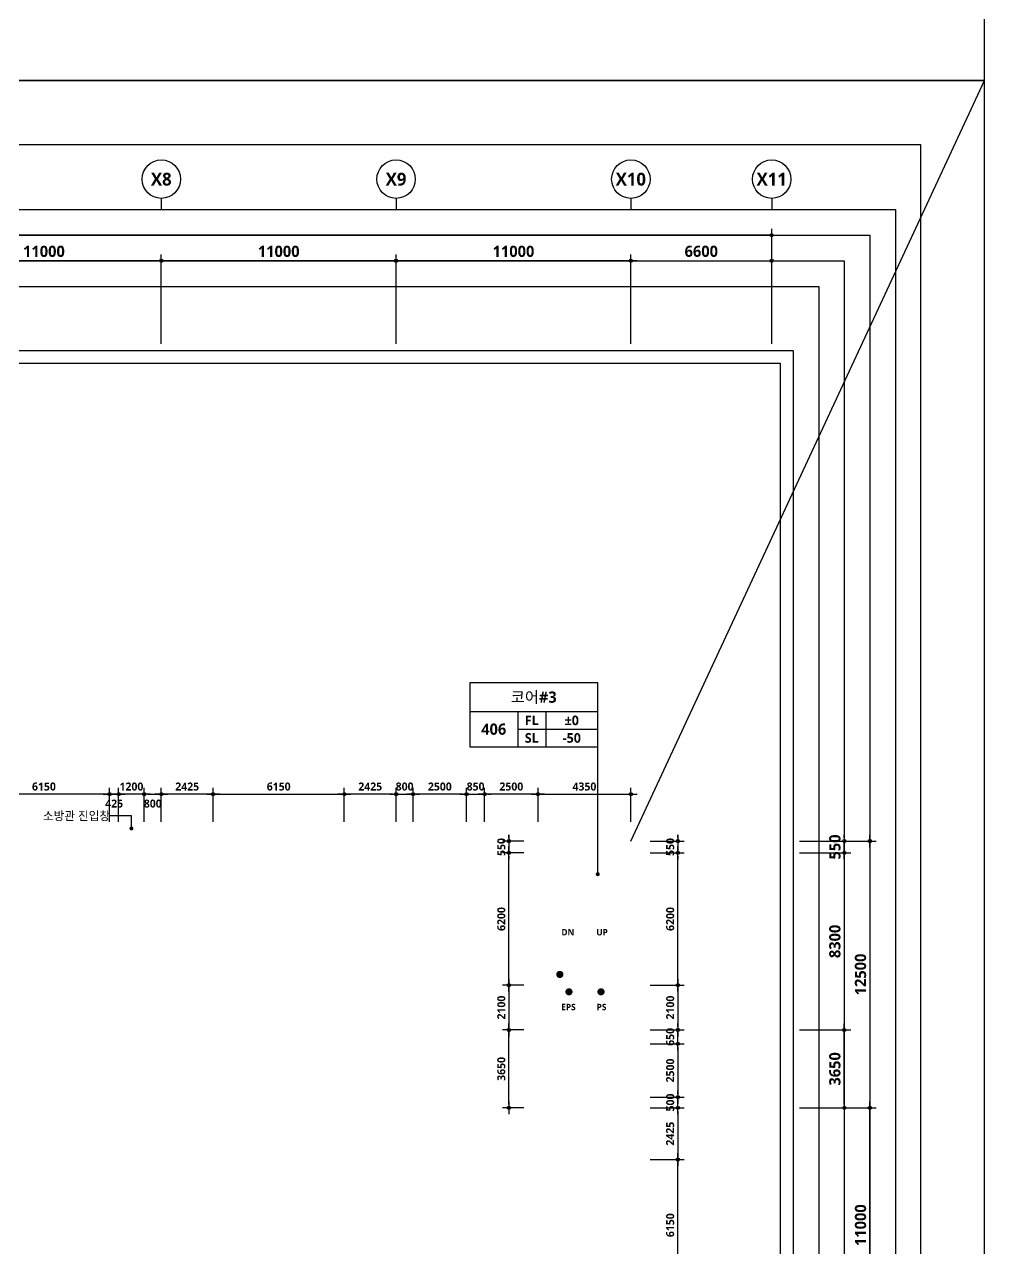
# Model space of a CAD drawing. Header units: millimetres. Extents: x -63924 to 190228206, y 0 to 456875599.
# Drawn here: x 133219 to 178200, y 701257 to 758624 of the extents above; entities that cross this region are included whole.
import ezdxf
from ezdxf.enums import TextEntityAlignment as Align

# ---------------------------------------------------------------- set-up
doc = ezdxf.new("R2010")
doc.units = ezdxf.units.MM
doc.header["$LTSCALE"] = 150
doc.header["$MEASUREMENT"] = 0
doc.header["$PDSIZE"] = -10
doc.layers.get('0').update_dxf_attribs({"linetype": 'CONTINUOUS'})
doc.layers.get('Defpoints').update_dxf_attribs({"color": 153, "linetype": 'CONTINUOUS'})
for name, color, linetype in [('A-ANNO-DIM', 4, 'CONTINUOUS'), ('A-ANNO-GRA1', 7, 'CONTINUOUS'), ('A-ANNO-LEAD', 4, 'CONTINUOUS'), ('A-ANNO-TEXT1', 7, 'CONTINUOUS'), ('A-ANNO-TEXT2', 3, 'CONTINUOUS'), ('A-FLOR-MARK-ARCH', 1, 'CONTINUOUS'), ('A-ST-AXIS-BUB', 7, 'CONTINUOUS'), ('A-ST-AXIS-DIM', 7, 'CONTINUOUS')]:
    doc.layers.add(name, color=color, linetype=linetype)
for name, color, linetype, plot in [('Defpoint', 161, 'CONTINUOUS', False), ('G(그리드1)', 185, 'CONTINUOUS', False), ('G(그리드2)', 235, 'CONTINUOUS', False)]:
    doc.layers.add(name, color=color, linetype=linetype, plot=plot)
doc.styles.add('2020음성 1차', font='')
doc.styles.add('SH_나눔', font='')
doc.styles.add('SH_대대리576', font='')
doc.styles.add('SH_진천_나눔', font='')
doc.styles.get('2020음성 1차').set_extended_font_data('NanumGothic', bold=True)
doc.styles.get('SH_나눔').set_extended_font_data('NanumGothic', bold=True)
doc.styles.get('SH_대대리576').set_extended_font_data('NanumGothic', bold=True)
doc.styles.get('SH_진천_나눔').set_extended_font_data('NanumGothic', bold=True)
doc.dimstyles.new('SHP 300', dxfattribs={"dimscale": 150, "dimtxt": 3.5, "dimasz": 1, "dimexe": 2, "dimexo": 2, "dimgap": 1, "dimtad": 1, "dimdec": 0, "dimzin": 0, "dimdsep": 46, "dimtxsty": 'SH_대대리576', "dimblk": 'DIMDOT', "dimcen": 0.09, "dimclrt": 3, "dimadec": 0, "dimazin": 1, "dimtfac": 1, "dimtdec": 0, "dimtix": 1, "dimtmove": 2, "dimatfit": 0, "dimldrblk": 'DIMDOT', "dimfxl": 1, "dimtolj": 1, "dimtzin": 0, "dimarcsym": 0})
doc.dimstyles.new('SHP300내부', dxfattribs={"dimscale": 150, "dimtxt": 2.5, "dimasz": 1, "dimexe": 2, "dimexo": 2, "dimgap": 1, "dimtad": 1, "dimdec": 0, "dimzin": 0, "dimdsep": 46, "dimtxsty": 'SH_대대리576', "dimblk": 'DIMDOT', "dimcen": 0.09, "dimclrd": 256, "dimclre": 256, "dimclrt": 3, "dimadec": 0, "dimazin": 1, "dimtfac": 1, "dimtdec": 0, "dimtix": 1, "dimtmove": 2, "dimatfit": 0, "dimldrblk": 'DIMDOT', "dimfxl": 1, "dimtolj": 1, "dimtzin": 0, "dimlwd": -1, "dimlwe": -1, "dimarcsym": 0})

# ---------------------------------------------------------------- blocks, each defined once
blk = doc.blocks.new('A-ST-AXIS-BUB-1')
at = {"layer": 'A-ST-AXIS-BUB'}
blk.add_line((0, 350), (0, 0), dxfattribs=at)
blk.add_circle((0, 950), 600, dxfattribs=at)
blk = doc.blocks.new('DIMDOT')
at = {"color": 0}
blk.add_line((-2, 0), (2, 0), dxfattribs=at)
for radius in [0.5, 0.25]:
    blk.add_circle((0, 0), radius, dxfattribs=at)
blk = doc.blocks.new('*D127')
at = {"layer": 'A-ST-AXIS-DIM', "color": 0, "lineweight": -2, "transparency": 16777216}
for p, q in [((128630, 743650), (128630, 747850)), ((139480, 747550), (128780, 747550)), ((139630, 743650), (139630, 747850))]:
    blk.add_line(p, q, dxfattribs=at)
at = {"layer": 'Defpoints', "color": 0, "transparency": 16777216}
for p in [(128630, 747550), (128630, 743350), (139630, 743350)]:
    blk.add_point(p, dxfattribs=at)
at = {"layer": 'A-ST-AXIS-DIM', "color": 0, "linetype": 'ByBlock', "lineweight": -2, "transparency": 16777216, "xscale": 150, "yscale": 150, "zscale": 150, "rotation": 180}
blk.add_blockref('DIMDOT', (128630, 747550), dxfattribs=at)
at = {"layer": 'A-ST-AXIS-DIM', "color": 0, "linetype": 'ByBlock', "lineweight": -2, "transparency": 16777216, "xscale": 150, "yscale": 150, "zscale": 150}
blk.add_blockref('DIMDOT', (139630, 747550), dxfattribs=at)
at = {"layer": 'A-ST-AXIS-DIM', "color": 3, "transparency": 16777216, "insert": (134130, 747988), "char_height": 525, "attachment_point": 5, "style": 'SH_대대리576'}
blk.add_mtext('\\A1;11000', dxfattribs=at)
blk = doc.blocks.new('*D128')
at = {"layer": 'A-ST-AXIS-DIM', "color": 0, "lineweight": -2, "transparency": 16777216}
for p, q in [((139630, 743650), (139630, 747850)), ((150480, 747550), (139780, 747550)), ((150630, 743650), (150630, 747850))]:
    blk.add_line(p, q, dxfattribs=at)
at = {"layer": 'Defpoints', "color": 0, "transparency": 16777216}
for p in [(139630, 747550), (139630, 743350), (150630, 743350)]:
    blk.add_point(p, dxfattribs=at)
at = {"layer": 'A-ST-AXIS-DIM', "color": 0, "linetype": 'ByBlock', "lineweight": -2, "transparency": 16777216, "xscale": 150, "yscale": 150, "zscale": 150, "rotation": 180}
blk.add_blockref('DIMDOT', (139630, 747550), dxfattribs=at)
at = {"layer": 'A-ST-AXIS-DIM', "color": 0, "linetype": 'ByBlock', "lineweight": -2, "transparency": 16777216, "xscale": 150, "yscale": 150, "zscale": 150}
blk.add_blockref('DIMDOT', (150630, 747550), dxfattribs=at)
at = {"layer": 'A-ST-AXIS-DIM', "color": 3, "transparency": 16777216, "insert": (145130, 747988), "char_height": 525, "attachment_point": 5, "style": 'SH_대대리576'}
blk.add_mtext('\\A1;11000', dxfattribs=at)
blk = doc.blocks.new('*D129')
at = {"layer": 'A-ST-AXIS-DIM', "color": 0, "lineweight": -2, "transparency": 16777216}
for p, q in [((150630, 743650), (150630, 747850)), ((161480, 747550), (150780, 747550)), ((161630, 743650), (161630, 747850))]:
    blk.add_line(p, q, dxfattribs=at)
at = {"layer": 'Defpoints', "color": 0, "transparency": 16777216}
for p in [(150630, 747550), (150630, 743350), (161630, 743350)]:
    blk.add_point(p, dxfattribs=at)
at = {"layer": 'A-ST-AXIS-DIM', "color": 0, "linetype": 'ByBlock', "lineweight": -2, "transparency": 16777216, "xscale": 150, "yscale": 150, "zscale": 150, "rotation": 180}
blk.add_blockref('DIMDOT', (150630, 747550), dxfattribs=at)
at = {"layer": 'A-ST-AXIS-DIM', "color": 0, "linetype": 'ByBlock', "lineweight": -2, "transparency": 16777216, "xscale": 150, "yscale": 150, "zscale": 150}
blk.add_blockref('DIMDOT', (161630, 747550), dxfattribs=at)
at = {"layer": 'A-ST-AXIS-DIM', "color": 3, "transparency": 16777216, "insert": (156130, 747988), "char_height": 525, "attachment_point": 5, "style": 'SH_대대리576'}
blk.add_mtext('\\A1;11000', dxfattribs=at)
blk = doc.blocks.new('*D140')
at = {"layer": 'A-ST-AXIS-DIM', "color": 0, "lineweight": -2, "transparency": 16777216}
for p, q in [((161630, 743650), (161630, 747850)), ((161780, 747550), (168080, 747550)), ((168230, 743650), (168230, 747850))]:
    blk.add_line(p, q, dxfattribs=at)
at = {"layer": 'Defpoints', "color": 0, "transparency": 16777216}
for p in [(168230, 747550), (161630, 743350), (168230, 743350)]:
    blk.add_point(p, dxfattribs=at)
at = {"layer": 'A-ST-AXIS-DIM', "color": 0, "linetype": 'ByBlock', "lineweight": -2, "transparency": 16777216, "xscale": 150, "yscale": 150, "zscale": 150, "rotation": 180}
blk.add_blockref('DIMDOT', (161630, 747550), dxfattribs=at)
at = {"layer": 'A-ST-AXIS-DIM', "color": 0, "linetype": 'ByBlock', "lineweight": -2, "transparency": 16777216, "xscale": 150, "yscale": 150, "zscale": 150}
blk.add_blockref('DIMDOT', (168230, 747550), dxfattribs=at)
at = {"layer": 'A-ST-AXIS-DIM', "color": 3, "transparency": 16777216, "insert": (164930, 747990), "char_height": 525, "attachment_point": 5, "style": 'SH_대대리576'}
blk.add_mtext('\\A1;6600', dxfattribs=at)
blk = doc.blocks.new('*D1461')
at = {"layer": 'A-ST-AXIS-DIM', "color": 0, "lineweight": -2, "transparency": 16777216}
for p, q in [((169530, 707850), (173130, 707850)), ((172830, 697000), (172830, 707700)), ((169530, 696850), (173130, 696850))]:
    blk.add_line(p, q, dxfattribs=at)
at = {"layer": 'Defpoints', "color": 0, "transparency": 16777216}
for p in [(169230, 707850), (172830, 707850), (169230, 696850)]:
    blk.add_point(p, dxfattribs=at)
at = {"layer": 'A-ST-AXIS-DIM', "color": 0, "linetype": 'ByBlock', "lineweight": -2, "transparency": 16777216, "xscale": 150, "yscale": 150, "zscale": 150}
for p, rotation in [((172830, 707850), 90), ((172830, 696850), 270)]:
    blk.add_blockref('DIMDOT', p, dxfattribs=dict(at, rotation=rotation))
at = {"layer": 'A-ST-AXIS-DIM', "color": 3, "transparency": 16777216, "insert": (172392, 702350), "char_height": 525, "attachment_point": 5, "rotation": 90, "style": 'SH_대대리576'}
blk.add_mtext('\\A1;11000', dxfattribs=at)
blk = doc.blocks.new('*D1462')
at = {"layer": 'A-ST-AXIS-DIM', "color": 0, "lineweight": -2, "transparency": 16777216}
for p, q in [((169530, 720350), (173130, 720350)), ((172830, 720200), (172830, 708000)), ((169530, 707850), (173130, 707850))]:
    blk.add_line(p, q, dxfattribs=at)
at = {"layer": 'Defpoints', "color": 0, "transparency": 16777216}
for p in [(169230, 720350), (169230, 707850), (172830, 707850)]:
    blk.add_point(p, dxfattribs=at)
at = {"layer": 'A-ST-AXIS-DIM', "color": 0, "linetype": 'ByBlock', "lineweight": -2, "transparency": 16777216, "xscale": 150, "yscale": 150, "zscale": 150}
for p, rotation in [((172830, 720350), 90), ((172830, 707850), 270)]:
    blk.add_blockref('DIMDOT', p, dxfattribs=dict(at, rotation=rotation))
at = {"layer": 'A-ST-AXIS-DIM', "color": 3, "transparency": 16777216, "insert": (172391, 714100), "char_height": 525, "attachment_point": 5, "rotation": 90, "style": 'SH_대대리576'}
blk.add_mtext('\\A1;12500', dxfattribs=at)
blk = doc.blocks.new('*D1463')
at = {"layer": 'A-ST-AXIS-DIM', "color": 0, "lineweight": -2, "transparency": 16777216}
for p, q in [((169530, 719800), (171930, 719800)), ((171630, 719650), (171630, 711650)), ((169530, 711500), (171930, 711500))]:
    blk.add_line(p, q, dxfattribs=at)
at = {"layer": 'Defpoints', "color": 0, "transparency": 16777216}
for p in [(169230, 719800), (169230, 711500), (171630, 711500)]:
    blk.add_point(p, dxfattribs=at)
at = {"layer": 'A-ST-AXIS-DIM', "color": 0, "linetype": 'ByBlock', "lineweight": -2, "transparency": 16777216, "xscale": 150, "yscale": 150, "zscale": 150}
for p, rotation in [((171630, 719800), 90), ((171630, 711500), 270)]:
    blk.add_blockref('DIMDOT', p, dxfattribs=dict(at, rotation=rotation))
at = {"layer": 'A-ST-AXIS-DIM', "color": 3, "transparency": 16777216, "insert": (171190, 715650), "char_height": 525, "attachment_point": 5, "rotation": 90, "style": 'SH_대대리576'}
blk.add_mtext('\\A1;8300', dxfattribs=at)
blk = doc.blocks.new('*D1464')
at = {"layer": 'A-ST-AXIS-DIM', "color": 0, "lineweight": -2, "transparency": 16777216}
for p, q in [((169530, 711500), (171930, 711500)), ((171630, 708000), (171630, 711350)), ((169530, 707850), (171930, 707850))]:
    blk.add_line(p, q, dxfattribs=at)
at = {"layer": 'Defpoints', "color": 0, "transparency": 16777216}
for p in [(169230, 711500), (171630, 711500), (169230, 707850)]:
    blk.add_point(p, dxfattribs=at)
at = {"layer": 'A-ST-AXIS-DIM', "color": 0, "linetype": 'ByBlock', "lineweight": -2, "transparency": 16777216, "xscale": 150, "yscale": 150, "zscale": 150}
for p, rotation in [((171630, 711500), 90), ((171630, 707850), 270)]:
    blk.add_blockref('DIMDOT', p, dxfattribs=dict(at, rotation=rotation))
at = {"layer": 'A-ST-AXIS-DIM', "color": 3, "transparency": 16777216, "insert": (171190, 709675), "char_height": 525, "attachment_point": 5, "rotation": 90, "style": 'SH_대대리576'}
blk.add_mtext('\\A1;3650', dxfattribs=at)
blk = doc.blocks.new('*D1465')
at = {"layer": 'A-ST-AXIS-DIM', "color": 0, "lineweight": -2, "transparency": 16777216}
for p, q in [((171630, 720500), (171630, 720650)), ((169530, 720350), (171930, 720350)), ((171630, 719800), (171630, 720350)), ((169530, 719800), (171930, 719800)), ((171630, 719650), (171630, 719500))]:
    blk.add_line(p, q, dxfattribs=at)
at = {"layer": 'Defpoints', "color": 0, "transparency": 16777216}
for p in [(169230, 720350), (171630, 720350), (169230, 719800)]:
    blk.add_point(p, dxfattribs=at)
at = {"layer": 'A-ST-AXIS-DIM', "color": 0, "linetype": 'ByBlock', "lineweight": -2, "transparency": 16777216, "xscale": 150, "yscale": 150, "zscale": 150}
for p, rotation in [((171630, 720350), 270), ((171630, 719800), 90)]:
    blk.add_blockref('DIMDOT', p, dxfattribs=dict(at, rotation=rotation))
at = {"layer": 'A-ST-AXIS-DIM', "color": 3, "transparency": 16777216, "insert": (171191, 720075), "char_height": 525, "attachment_point": 5, "rotation": 90, "style": 'SH_대대리576'}
blk.add_mtext('\\A1;550', dxfattribs=at)
blk = doc.blocks.new('*D1490')
at = {"layer": 'A-ANNO-DIM', "transparency": 16777216}
for p, q in [((156617, 713600), (155617, 713600)), ((155917, 713450), (155917, 711650)), ((156617, 711500), (155617, 711500))]:
    blk.add_line(p, q, dxfattribs=at)
at = {"layer": 'Defpoints', "color": 0, "transparency": 16777216}
for p in [(156917, 713600), (155917, 711500), (156917, 711500)]:
    blk.add_point(p, dxfattribs=at)
at = {"layer": 'A-ANNO-DIM', "linetype": 'ByBlock', "transparency": 16777216, "xscale": 150, "yscale": 150, "zscale": 150}
for p, rotation in [((155917, 713600), 90), ((155917, 711500), 270)]:
    blk.add_blockref('DIMDOT', p, dxfattribs=dict(at, rotation=rotation))
at = {"layer": 'A-ANNO-DIM', "color": 3, "transparency": 16777216, "insert": (155561, 712550), "char_height": 375, "attachment_point": 5, "rotation": 90, "style": 'SH_대대리576'}
blk.add_mtext('\\A1;2100', dxfattribs=at)
blk = doc.blocks.new('*D1491')
at = {"layer": 'A-ANNO-DIM', "transparency": 16777216}
for p, q in [((156617, 719800), (155617, 719800)), ((155917, 713750), (155917, 719650)), ((156617, 713600), (155617, 713600))]:
    blk.add_line(p, q, dxfattribs=at)
at = {"layer": 'Defpoints', "color": 0, "transparency": 16777216}
for p in [(155917, 719800), (156917, 719800), (156917, 713600)]:
    blk.add_point(p, dxfattribs=at)
at = {"layer": 'A-ANNO-DIM', "linetype": 'ByBlock', "transparency": 16777216, "xscale": 150, "yscale": 150, "zscale": 150}
for p, rotation in [((155917, 719800), 90), ((155917, 713600), 270)]:
    blk.add_blockref('DIMDOT', p, dxfattribs=dict(at, rotation=rotation))
at = {"layer": 'A-ANNO-DIM', "color": 3, "transparency": 16777216, "insert": (155560, 716700), "char_height": 375, "attachment_point": 5, "rotation": 90, "style": 'SH_대대리576'}
blk.add_mtext('\\A1;6200', dxfattribs=at)
blk = doc.blocks.new('*D1492')
at = {"layer": 'A-ANNO-DIM', "transparency": 16777216}
for p, q in [((155917, 720500), (155917, 720650)), ((156617, 720350), (155617, 720350)), ((155917, 720350), (155917, 719800)), ((156617, 719800), (155617, 719800)), ((155917, 719650), (155917, 719500))]:
    blk.add_line(p, q, dxfattribs=at)
at = {"layer": 'Defpoints', "color": 0, "transparency": 16777216}
for p in [(156917, 720350), (155917, 719800), (156917, 719800)]:
    blk.add_point(p, dxfattribs=at)
at = {"layer": 'A-ANNO-DIM', "linetype": 'ByBlock', "transparency": 16777216, "xscale": 150, "yscale": 150, "zscale": 150}
for p, rotation in [((155917, 720350), 270), ((155917, 719800), 90)]:
    blk.add_blockref('DIMDOT', p, dxfattribs=dict(at, rotation=rotation))
at = {"layer": 'A-ANNO-DIM', "color": 3, "transparency": 16777216, "insert": (155561, 720075), "char_height": 375, "attachment_point": 5, "rotation": 90, "style": 'SH_대대리576'}
blk.add_mtext('\\A1;550', dxfattribs=at)
blk = doc.blocks.new('*D1493')
at = {"layer": 'A-ANNO-DIM', "transparency": 16777216}
for p, q in [((156617, 711500), (155617, 711500)), ((155917, 708000), (155917, 711350)), ((156617, 707850), (155617, 707850))]:
    blk.add_line(p, q, dxfattribs=at)
at = {"layer": 'Defpoints', "color": 0, "transparency": 16777216}
for p in [(155917, 711500), (156917, 711500), (156917, 707850)]:
    blk.add_point(p, dxfattribs=at)
at = {"layer": 'A-ANNO-DIM', "linetype": 'ByBlock', "transparency": 16777216, "xscale": 150, "yscale": 150, "zscale": 150}
for p, rotation in [((155917, 711500), 90), ((155917, 707850), 270)]:
    blk.add_blockref('DIMDOT', p, dxfattribs=dict(at, rotation=rotation))
at = {"layer": 'A-ANNO-DIM', "color": 3, "transparency": 16777216, "insert": (155560, 709675), "char_height": 375, "attachment_point": 5, "rotation": 90, "style": 'SH_대대리576'}
blk.add_mtext('\\A1;3650', dxfattribs=at)
blk = doc.blocks.new('G$C9D92D8A7')
at = {"layer": 'A-ANNO-GRA1'}
for p, q in [((0, 11), (40, 11)), ((15, 11), (15, 0)), ((23.75, 11), (23.75, 0)), ((15, 5.5), (40, 5.5))]:
    blk.add_line(p, q, dxfattribs=at)
blk.add_lwpolyline([(0, 20), (0, 0), (40, 0), (40, 20)], close=True, dxfattribs=at)
at = {"style": '2020음성 1차'}
for tag, height, p in [('실명', 3.5, (20, 15.5)), ('실번호', 3.5, (7.5, 5.5)), ('마감레벨', 3, (31.875, 8.25)), ('구조레벨', 3, (31.875, 2.75))]:
    blk.add_attdef(tag, text='', height=height, dxfattribs=at).set_placement(p, align=Align.MIDDLE_CENTER)
at = {"layer": 'A-ANNO-TEXT1', "style": 'SH_나눔'}
for s, p in [('FL', (19.375, 8.25)), ('SL', (19.375, 2.75))]:
    blk.add_text(s, height=3, dxfattribs=at).set_placement(p, align=Align.MIDDLE)
blk = doc.blocks.new('*D2191')
at = {"layer": 'A-ANNO-DIM', "transparency": 16777216}
for p, q in [((131055, 721250), (131055, 722850)), ((137205, 721250), (137205, 722850)), ((137055, 722550), (131205, 722550))]:
    blk.add_line(p, q, dxfattribs=at)
at = {"layer": 'Defpoints', "color": 0, "transparency": 16777216}
for p in [(131055, 722550), (131055, 720950), (137205, 720950)]:
    blk.add_point(p, dxfattribs=at)
at = {"layer": 'A-ANNO-DIM', "linetype": 'ByBlock', "transparency": 16777216, "xscale": 150, "yscale": 150, "zscale": 150, "rotation": 180}
blk.add_blockref('DIMDOT', (131055, 722550), dxfattribs=at)
at = {"layer": 'A-ANNO-DIM', "linetype": 'ByBlock', "transparency": 16777216, "xscale": 150, "yscale": 150, "zscale": 150}
blk.add_blockref('DIMDOT', (137205, 722550), dxfattribs=at)
at = {"layer": 'A-ANNO-DIM', "color": 3, "transparency": 16777216, "insert": (134130, 722907), "char_height": 375, "attachment_point": 5, "style": 'SH_대대리576'}
blk.add_mtext('\\A1;6150', dxfattribs=at)
blk = doc.blocks.new('*D2192')
at = {"layer": 'A-ANNO-DIM', "transparency": 16777216}
for p, q in [((137205, 721250), (137205, 722850)), ((137630, 721250), (137630, 722850)), ((137055, 722550), (136905, 722550)), ((137205, 722550), (137630, 722550)), ((137780, 722550), (137930, 722550))]:
    blk.add_line(p, q, dxfattribs=at)
at = {"layer": 'Defpoints', "color": 0, "transparency": 16777216}
for p in [(137630, 722550), (137205, 720950), (137630, 720950)]:
    blk.add_point(p, dxfattribs=at)
at = {"layer": 'A-ANNO-DIM', "linetype": 'ByBlock', "transparency": 16777216, "xscale": 150, "yscale": 150, "zscale": 150}
blk.add_blockref('DIMDOT', (137205, 722550), dxfattribs=at)
at = {"layer": 'A-ANNO-DIM', "linetype": 'ByBlock', "transparency": 16777216, "xscale": 150, "yscale": 150, "zscale": 150, "rotation": 180}
blk.add_blockref('DIMDOT', (137630, 722550), dxfattribs=at)
at = {"layer": 'A-ANNO-DIM', "color": 3, "transparency": 16777216, "insert": (137418, 722107), "char_height": 375, "attachment_point": 5, "style": 'SH_대대리576'}
blk.add_mtext('\\A1;425', dxfattribs=at)
blk = doc.blocks.new('*D2193')
at = {"layer": 'A-ANNO-DIM', "transparency": 16777216}
for p, q in [((137630, 721250), (137630, 722850)), ((138830, 721250), (138830, 722850)), ((137480, 722550), (137330, 722550)), ((138830, 722550), (137630, 722550)), ((138980, 722550), (139130, 722550))]:
    blk.add_line(p, q, dxfattribs=at)
at = {"layer": 'Defpoints', "color": 0, "transparency": 16777216}
for p in [(137630, 722550), (137630, 720950), (138830, 720950)]:
    blk.add_point(p, dxfattribs=at)
at = {"layer": 'A-ANNO-DIM', "linetype": 'ByBlock', "transparency": 16777216, "xscale": 150, "yscale": 150, "zscale": 150}
blk.add_blockref('DIMDOT', (137630, 722550), dxfattribs=at)
at = {"layer": 'A-ANNO-DIM', "linetype": 'ByBlock', "transparency": 16777216, "xscale": 150, "yscale": 150, "zscale": 150, "rotation": 180}
blk.add_blockref('DIMDOT', (138830, 722550), dxfattribs=at)
at = {"layer": 'A-ANNO-DIM', "color": 3, "transparency": 16777216, "insert": (138230, 722906), "char_height": 375, "attachment_point": 5, "style": 'SH_대대리576'}
blk.add_mtext('\\A1;1200', dxfattribs=at)
blk = doc.blocks.new('*D2194')
at = {"layer": 'A-ANNO-DIM', "transparency": 16777216}
for p, q in [((138830, 721250), (138830, 722850)), ((139630, 721250), (139630, 722850)), ((138980, 722550), (139480, 722550))]:
    blk.add_line(p, q, dxfattribs=at)
at = {"layer": 'Defpoints', "color": 0, "transparency": 16777216}
for p in [(139630, 722550), (138830, 720950), (139630, 720950)]:
    blk.add_point(p, dxfattribs=at)
at = {"layer": 'A-ANNO-DIM', "linetype": 'ByBlock', "transparency": 16777216, "xscale": 150, "yscale": 150, "zscale": 150, "rotation": 180}
blk.add_blockref('DIMDOT', (138830, 722550), dxfattribs=at)
at = {"layer": 'A-ANNO-DIM', "linetype": 'ByBlock', "transparency": 16777216, "xscale": 150, "yscale": 150, "zscale": 150}
blk.add_blockref('DIMDOT', (139630, 722550), dxfattribs=at)
at = {"layer": 'A-ANNO-DIM', "color": 3, "transparency": 16777216, "insert": (139230, 722107), "char_height": 375, "attachment_point": 5, "style": 'SH_대대리576'}
blk.add_mtext('\\A1;800', dxfattribs=at)
blk = doc.blocks.new('*D2195')
at = {"layer": 'A-ANNO-DIM', "transparency": 16777216}
for p, q in [((139630, 721250), (139630, 722850)), ((142055, 721250), (142055, 722850)), ((141905, 722550), (139780, 722550))]:
    blk.add_line(p, q, dxfattribs=at)
at = {"layer": 'Defpoints', "color": 0, "transparency": 16777216}
for p in [(139630, 722550), (139630, 720950), (142055, 720950)]:
    blk.add_point(p, dxfattribs=at)
at = {"layer": 'A-ANNO-DIM', "linetype": 'ByBlock', "transparency": 16777216, "xscale": 150, "yscale": 150, "zscale": 150, "rotation": 180}
blk.add_blockref('DIMDOT', (139630, 722550), dxfattribs=at)
at = {"layer": 'A-ANNO-DIM', "linetype": 'ByBlock', "transparency": 16777216, "xscale": 150, "yscale": 150, "zscale": 150}
blk.add_blockref('DIMDOT', (142055, 722550), dxfattribs=at)
at = {"layer": 'A-ANNO-DIM', "color": 3, "transparency": 16777216, "insert": (140842, 722907), "char_height": 375, "attachment_point": 5, "style": 'SH_대대리576'}
blk.add_mtext('\\A1;2425', dxfattribs=at)
blk = doc.blocks.new('*D2197')
at = {"layer": 'A-ANNO-DIM', "transparency": 16777216}
for p, q in [((142055, 721250), (142055, 722850)), ((148205, 721250), (148205, 722850)), ((142205, 722550), (148055, 722550))]:
    blk.add_line(p, q, dxfattribs=at)
at = {"layer": 'Defpoints', "color": 0, "transparency": 16777216}
for p in [(148205, 722550), (142055, 720950), (148205, 720950)]:
    blk.add_point(p, dxfattribs=at)
at = {"layer": 'A-ANNO-DIM', "linetype": 'ByBlock', "transparency": 16777216, "xscale": 150, "yscale": 150, "zscale": 150, "rotation": 180}
blk.add_blockref('DIMDOT', (142055, 722550), dxfattribs=at)
at = {"layer": 'A-ANNO-DIM', "linetype": 'ByBlock', "transparency": 16777216, "xscale": 150, "yscale": 150, "zscale": 150}
blk.add_blockref('DIMDOT', (148205, 722550), dxfattribs=at)
at = {"layer": 'A-ANNO-DIM', "color": 3, "transparency": 16777216, "insert": (145130, 722907), "char_height": 375, "attachment_point": 5, "style": 'SH_대대리576'}
blk.add_mtext('\\A1;6150', dxfattribs=at)
blk = doc.blocks.new('*D2198')
at = {"layer": 'A-ANNO-DIM', "transparency": 16777216}
for p, q in [((148205, 721250), (148205, 722850)), ((150630, 721250), (150630, 722850)), ((150480, 722550), (148355, 722550))]:
    blk.add_line(p, q, dxfattribs=at)
at = {"layer": 'Defpoints', "color": 0, "transparency": 16777216}
for p in [(148205, 722550), (148205, 720950), (150630, 720950)]:
    blk.add_point(p, dxfattribs=at)
at = {"layer": 'A-ANNO-DIM', "linetype": 'ByBlock', "transparency": 16777216, "xscale": 150, "yscale": 150, "zscale": 150, "rotation": 180}
blk.add_blockref('DIMDOT', (148205, 722550), dxfattribs=at)
at = {"layer": 'A-ANNO-DIM', "linetype": 'ByBlock', "transparency": 16777216, "xscale": 150, "yscale": 150, "zscale": 150}
blk.add_blockref('DIMDOT', (150630, 722550), dxfattribs=at)
at = {"layer": 'A-ANNO-DIM', "color": 3, "transparency": 16777216, "insert": (149418, 722907), "char_height": 375, "attachment_point": 5, "style": 'SH_대대리576'}
blk.add_mtext('\\A1;2425', dxfattribs=at)
blk = doc.blocks.new('*D2199')
at = {"layer": 'A-ANNO-DIM', "transparency": 16777216}
for p, q in [((150630, 721250), (150630, 722850)), ((151430, 721250), (151430, 722850)), ((150480, 722550), (150330, 722550)), ((150630, 722550), (151430, 722550)), ((151580, 722550), (151730, 722550))]:
    blk.add_line(p, q, dxfattribs=at)
at = {"layer": 'Defpoints', "color": 0, "transparency": 16777216}
for p in [(151430, 722550), (150630, 720950), (151430, 720950)]:
    blk.add_point(p, dxfattribs=at)
at = {"layer": 'A-ANNO-DIM', "linetype": 'ByBlock', "transparency": 16777216, "xscale": 150, "yscale": 150, "zscale": 150}
blk.add_blockref('DIMDOT', (150630, 722550), dxfattribs=at)
at = {"layer": 'A-ANNO-DIM', "linetype": 'ByBlock', "transparency": 16777216, "xscale": 150, "yscale": 150, "zscale": 150, "rotation": 180}
blk.add_blockref('DIMDOT', (151430, 722550), dxfattribs=at)
at = {"layer": 'A-ANNO-DIM', "color": 3, "transparency": 16777216, "insert": (151030, 722907), "char_height": 375, "attachment_point": 5, "style": 'SH_대대리576'}
blk.add_mtext('\\A1;800', dxfattribs=at)
blk = doc.blocks.new('*D2200')
at = {"layer": 'A-ANNO-DIM', "transparency": 16777216}
for p, q in [((151430, 721250), (151430, 722850)), ((153930, 721250), (153930, 722850)), ((153780, 722550), (151580, 722550))]:
    blk.add_line(p, q, dxfattribs=at)
at = {"layer": 'Defpoints', "color": 0, "transparency": 16777216}
for p in [(151430, 722550), (151430, 720950), (153930, 720950)]:
    blk.add_point(p, dxfattribs=at)
at = {"layer": 'A-ANNO-DIM', "linetype": 'ByBlock', "transparency": 16777216, "xscale": 150, "yscale": 150, "zscale": 150, "rotation": 180}
blk.add_blockref('DIMDOT', (151430, 722550), dxfattribs=at)
at = {"layer": 'A-ANNO-DIM', "linetype": 'ByBlock', "transparency": 16777216, "xscale": 150, "yscale": 150, "zscale": 150}
blk.add_blockref('DIMDOT', (153930, 722550), dxfattribs=at)
at = {"layer": 'A-ANNO-DIM', "color": 3, "transparency": 16777216, "insert": (152680, 722907), "char_height": 375, "attachment_point": 5, "style": 'SH_대대리576'}
blk.add_mtext('\\A1;2500', dxfattribs=at)
blk = doc.blocks.new('*D2201')
at = {"layer": 'A-ANNO-DIM', "transparency": 16777216}
for p, q in [((153930, 721250), (153930, 722850)), ((154780, 721250), (154780, 722850)), ((153780, 722550), (153630, 722550)), ((153930, 722550), (154780, 722550)), ((154930, 722550), (155080, 722550))]:
    blk.add_line(p, q, dxfattribs=at)
at = {"layer": 'Defpoints', "color": 0, "transparency": 16777216}
for p in [(154780, 722550), (153930, 720950), (154780, 720950)]:
    blk.add_point(p, dxfattribs=at)
at = {"layer": 'A-ANNO-DIM', "linetype": 'ByBlock', "transparency": 16777216, "xscale": 150, "yscale": 150, "zscale": 150}
blk.add_blockref('DIMDOT', (153930, 722550), dxfattribs=at)
at = {"layer": 'A-ANNO-DIM', "linetype": 'ByBlock', "transparency": 16777216, "xscale": 150, "yscale": 150, "zscale": 150, "rotation": 180}
blk.add_blockref('DIMDOT', (154780, 722550), dxfattribs=at)
at = {"layer": 'A-ANNO-DIM', "color": 3, "transparency": 16777216, "insert": (154355, 722907), "char_height": 375, "attachment_point": 5, "style": 'SH_대대리576'}
blk.add_mtext('\\A1;850', dxfattribs=at)
blk = doc.blocks.new('*D2202')
at = {"layer": 'A-ANNO-DIM', "transparency": 16777216}
for p, q in [((154780, 721250), (154780, 722850)), ((157280, 721250), (157280, 722850)), ((157130, 722550), (154930, 722550))]:
    blk.add_line(p, q, dxfattribs=at)
at = {"layer": 'Defpoints', "color": 0, "transparency": 16777216}
for p in [(154780, 722550), (154780, 720950), (157280, 720950)]:
    blk.add_point(p, dxfattribs=at)
at = {"layer": 'A-ANNO-DIM', "linetype": 'ByBlock', "transparency": 16777216, "xscale": 150, "yscale": 150, "zscale": 150, "rotation": 180}
blk.add_blockref('DIMDOT', (154780, 722550), dxfattribs=at)
at = {"layer": 'A-ANNO-DIM', "linetype": 'ByBlock', "transparency": 16777216, "xscale": 150, "yscale": 150, "zscale": 150}
blk.add_blockref('DIMDOT', (157280, 722550), dxfattribs=at)
at = {"layer": 'A-ANNO-DIM', "color": 3, "transparency": 16777216, "insert": (156030, 722907), "char_height": 375, "attachment_point": 5, "style": 'SH_대대리576'}
blk.add_mtext('\\A1;2500', dxfattribs=at)
blk = doc.blocks.new('*D2203')
at = {"layer": 'A-ANNO-DIM', "transparency": 16777216}
for p, q in [((157280, 721250), (157280, 722850)), ((161630, 721250), (161630, 722850)), ((157430, 722550), (161480, 722550))]:
    blk.add_line(p, q, dxfattribs=at)
at = {"layer": 'Defpoints', "color": 0, "transparency": 16777216}
for p in [(161630, 722550), (157280, 720950), (161630, 720950)]:
    blk.add_point(p, dxfattribs=at)
at = {"layer": 'A-ANNO-DIM', "linetype": 'ByBlock', "transparency": 16777216, "xscale": 150, "yscale": 150, "zscale": 150, "rotation": 180}
blk.add_blockref('DIMDOT', (157280, 722550), dxfattribs=at)
at = {"layer": 'A-ANNO-DIM', "linetype": 'ByBlock', "transparency": 16777216, "xscale": 150, "yscale": 150, "zscale": 150}
blk.add_blockref('DIMDOT', (161630, 722550), dxfattribs=at)
at = {"layer": 'A-ANNO-DIM', "color": 3, "transparency": 16777216, "insert": (159455, 722907), "char_height": 375, "attachment_point": 5, "style": 'SH_대대리576'}
blk.add_mtext('\\A1;4350', dxfattribs=at)
blk = doc.blocks.new('*D2204')
at = {"layer": 'A-ANNO-DIM', "transparency": 16777216}
for p, q in [((163830, 720500), (163830, 720650)), ((162530, 720350), (164130, 720350)), ((163830, 720350), (163830, 719800)), ((162530, 719800), (164130, 719800)), ((163830, 719650), (163830, 719500))]:
    blk.add_line(p, q, dxfattribs=at)
at = {"layer": 'Defpoints', "color": 0, "transparency": 16777216}
for p in [(162230, 720350), (162230, 719800), (163830, 719800)]:
    blk.add_point(p, dxfattribs=at)
at = {"layer": 'A-ANNO-DIM', "linetype": 'ByBlock', "transparency": 16777216, "xscale": 150, "yscale": 150, "zscale": 150}
for p, rotation in [((163830, 720350), 270), ((163830, 719800), 90)]:
    blk.add_blockref('DIMDOT', p, dxfattribs=dict(at, rotation=rotation))
at = {"layer": 'A-ANNO-DIM', "color": 3, "transparency": 16777216, "insert": (163474, 720075), "char_height": 375, "attachment_point": 5, "rotation": 90, "style": 'SH_대대리576'}
blk.add_mtext('\\A1;550', dxfattribs=at)
blk = doc.blocks.new('*D2205')
at = {"layer": 'A-ANNO-DIM', "transparency": 16777216}
for p, q in [((162530, 719800), (164130, 719800)), ((163830, 713750), (163830, 719650)), ((162530, 713600), (164130, 713600))]:
    blk.add_line(p, q, dxfattribs=at)
at = {"layer": 'Defpoints', "color": 0, "transparency": 16777216}
for p in [(162230, 719800), (163830, 719800), (162230, 713600)]:
    blk.add_point(p, dxfattribs=at)
at = {"layer": 'A-ANNO-DIM', "linetype": 'ByBlock', "transparency": 16777216, "xscale": 150, "yscale": 150, "zscale": 150}
for p, rotation in [((163830, 719800), 90), ((163830, 713600), 270)]:
    blk.add_blockref('DIMDOT', p, dxfattribs=dict(at, rotation=rotation))
at = {"layer": 'A-ANNO-DIM', "color": 3, "transparency": 16777216, "insert": (163473, 716700), "char_height": 375, "attachment_point": 5, "rotation": 90, "style": 'SH_대대리576'}
blk.add_mtext('\\A1;6200', dxfattribs=at)
blk = doc.blocks.new('*D2206')
at = {"layer": 'A-ANNO-DIM', "transparency": 16777216}
for p, q in [((162530, 713600), (164130, 713600)), ((163830, 713450), (163830, 711650)), ((162530, 711500), (164130, 711500))]:
    blk.add_line(p, q, dxfattribs=at)
at = {"layer": 'Defpoints', "color": 0, "transparency": 16777216}
for p in [(162230, 713600), (162230, 711500), (163830, 711500)]:
    blk.add_point(p, dxfattribs=at)
at = {"layer": 'A-ANNO-DIM', "linetype": 'ByBlock', "transparency": 16777216, "xscale": 150, "yscale": 150, "zscale": 150}
for p, rotation in [((163830, 713600), 90), ((163830, 711500), 270)]:
    blk.add_blockref('DIMDOT', p, dxfattribs=dict(at, rotation=rotation))
at = {"layer": 'A-ANNO-DIM', "color": 3, "transparency": 16777216, "insert": (163474, 712550), "char_height": 375, "attachment_point": 5, "rotation": 90, "style": 'SH_대대리576'}
blk.add_mtext('\\A1;2100', dxfattribs=at)
blk = doc.blocks.new('*D2207')
at = {"layer": 'A-ANNO-DIM', "transparency": 16777216}
for p, q in [((162530, 711500), (164130, 711500)), ((163830, 711650), (163830, 711800)), ((163830, 710850), (163830, 711500)), ((162530, 710850), (164130, 710850)), ((163830, 710700), (163830, 710550))]:
    blk.add_line(p, q, dxfattribs=at)
at = {"layer": 'Defpoints', "color": 0, "transparency": 16777216}
for p in [(162230, 711500), (163830, 711500), (162230, 710850)]:
    blk.add_point(p, dxfattribs=at)
at = {"layer": 'A-ANNO-DIM', "linetype": 'ByBlock', "transparency": 16777216, "xscale": 150, "yscale": 150, "zscale": 150}
for p, rotation in [((163830, 711500), 270), ((163830, 710850), 90)]:
    blk.add_blockref('DIMDOT', p, dxfattribs=dict(at, rotation=rotation))
at = {"layer": 'A-ANNO-DIM', "color": 3, "transparency": 16777216, "insert": (163473, 711175), "char_height": 375, "attachment_point": 5, "rotation": 90, "style": 'SH_대대리576'}
blk.add_mtext('\\A1;650', dxfattribs=at)
blk = doc.blocks.new('*D2208')
at = {"layer": 'A-ANNO-DIM', "transparency": 16777216}
for p, q in [((162530, 710850), (164130, 710850)), ((163830, 710700), (163830, 708500)), ((162530, 708350), (164130, 708350))]:
    blk.add_line(p, q, dxfattribs=at)
at = {"layer": 'Defpoints', "color": 0, "transparency": 16777216}
for p in [(162230, 710850), (162230, 708350), (163830, 708350)]:
    blk.add_point(p, dxfattribs=at)
at = {"layer": 'A-ANNO-DIM', "linetype": 'ByBlock', "transparency": 16777216, "xscale": 150, "yscale": 150, "zscale": 150}
for p, rotation in [((163830, 710850), 90), ((163830, 708350), 270)]:
    blk.add_blockref('DIMDOT', p, dxfattribs=dict(at, rotation=rotation))
at = {"layer": 'A-ANNO-DIM', "color": 3, "transparency": 16777216, "insert": (163473, 709600), "char_height": 375, "attachment_point": 5, "rotation": 90, "style": 'SH_대대리576'}
blk.add_mtext('\\A1;2500', dxfattribs=at)
blk = doc.blocks.new('*D2209')
at = {"layer": 'A-ANNO-DIM', "transparency": 16777216}
for p, q in [((163830, 708500), (163830, 708650)), ((162530, 708350), (164130, 708350)), ((163830, 707850), (163830, 708350)), ((162530, 707850), (164130, 707850)), ((163830, 707700), (163830, 707550))]:
    blk.add_line(p, q, dxfattribs=at)
at = {"layer": 'Defpoints', "color": 0, "transparency": 16777216}
for p in [(162230, 708350), (163830, 708350), (162230, 707850)]:
    blk.add_point(p, dxfattribs=at)
at = {"layer": 'A-ANNO-DIM', "linetype": 'ByBlock', "transparency": 16777216, "xscale": 150, "yscale": 150, "zscale": 150}
for p, rotation in [((163830, 708350), 270), ((163830, 707850), 90)]:
    blk.add_blockref('DIMDOT', p, dxfattribs=dict(at, rotation=rotation))
at = {"layer": 'A-ANNO-DIM', "color": 3, "transparency": 16777216, "insert": (163474, 708100), "char_height": 375, "attachment_point": 5, "rotation": 90, "style": 'SH_대대리576'}
blk.add_mtext('\\A1;500', dxfattribs=at)
blk = doc.blocks.new('*D2210')
at = {"layer": 'A-ANNO-DIM', "transparency": 16777216}
for p, q in [((162530, 707850), (164130, 707850)), ((163830, 707700), (163830, 705575)), ((162530, 705425), (164130, 705425))]:
    blk.add_line(p, q, dxfattribs=at)
at = {"layer": 'Defpoints', "color": 0, "transparency": 16777216}
for p in [(162230, 707850), (162230, 705425), (163830, 705425)]:
    blk.add_point(p, dxfattribs=at)
at = {"layer": 'A-ANNO-DIM', "linetype": 'ByBlock', "transparency": 16777216, "xscale": 150, "yscale": 150, "zscale": 150}
for p, rotation in [((163830, 707850), 90), ((163830, 705425), 270)]:
    blk.add_blockref('DIMDOT', p, dxfattribs=dict(at, rotation=rotation))
at = {"layer": 'A-ANNO-DIM', "color": 3, "transparency": 16777216, "insert": (163473, 706637), "char_height": 375, "attachment_point": 5, "rotation": 90, "style": 'SH_대대리576'}
blk.add_mtext('\\A1;2425', dxfattribs=at)
blk = doc.blocks.new('*D2211')
at = {"layer": 'A-ANNO-DIM', "transparency": 16777216}
for p, q in [((162530, 705425), (164130, 705425)), ((163830, 699425), (163830, 705275)), ((162530, 699275), (164130, 699275))]:
    blk.add_line(p, q, dxfattribs=at)
at = {"layer": 'Defpoints', "color": 0, "transparency": 16777216}
for p in [(162230, 705425), (163830, 705425), (162230, 699275)]:
    blk.add_point(p, dxfattribs=at)
at = {"layer": 'A-ANNO-DIM', "linetype": 'ByBlock', "transparency": 16777216, "xscale": 150, "yscale": 150, "zscale": 150}
for p, rotation in [((163830, 705425), 90), ((163830, 699275), 270)]:
    blk.add_blockref('DIMDOT', p, dxfattribs=dict(at, rotation=rotation))
at = {"layer": 'A-ANNO-DIM', "color": 3, "transparency": 16777216, "insert": (163473, 702350), "char_height": 375, "attachment_point": 5, "rotation": 90, "style": 'SH_대대리576'}
blk.add_mtext('\\A1;6150', dxfattribs=at)

msp = doc.modelspace()

# ---------------------------------------------------------------- linework, layer by layer
msp.add_lwpolyline([(160080, 718800), (160080, 724772.8)])
at = {"const_width": 93.8}
msp.add_lwpolyline([(160080, 718753.1, -1), (160080, 718846.9, -1)], format="xyb", close=True, dxfattribs=at)
at = {"layer": 'A-ANNO-LEAD'}
msp.add_lwpolyline([(138230, 720950), (138230, 721530.5), (137230, 721530.5)], dxfattribs=at)
at = {"layer": 'A-ANNO-LEAD', "const_width": 93.8}
msp.add_lwpolyline([(138229, 720895.1, -1), (138229, 720988.9, -1)], format="xyb", close=True, dxfattribs=at)
at = {"layer": 'A-FLOR-MARK-ARCH', "const_width": 168.8}
for points in [[(158218.3, 714101.9, 1), (158387, 714101.9, 1)], [(158814.4, 713286.7, -1), (158645.6, 713286.7, -1)], [(160314.4, 713286.7, -1), (160145.6, 713286.7, -1)]]:
    msp.add_lwpolyline(points, format="xyb", close=True, dxfattribs=at)
at = {"layer": 'A-ST-AXIS-DIM'}
for p, q in [((168230, 748750), (99430, 748750)), ((168230, 745450), (168230, 749050))]:
    msp.add_line(p, q, dxfattribs=at)
at = {"layer": 'Defpoint'}
msp.add_line((161630, 720350), (178200, 756000), dxfattribs=at)
for points in [[(89100, 756000), (178200, 756000), (178200, 882000), (89100, 882000)], [(89100, 630000), (178200, 630000), (178200, 756000), (89100, 756000)], [(92100, 753000), (175200, 753000), (175200, 646500), (92100, 646500)]]:
    msp.add_lwpolyline(points, close=True, dxfattribs=at)
at = {"layer": 'G(그리드1)'}
for points in [[(174030, 648550), (95830, 648550), (95830, 749950), (174030, 749950)], [(172830, 650750), (97030, 650750), (97030, 748750), (172830, 748750)], [(171630, 651950), (98230, 651950), (98230, 747550), (171630, 747550)], [(170430, 653150), (99430, 653150), (99430, 746350), (170430, 746350)], [(169230, 656150), (100630, 656150), (100630, 743350), (169230, 743350)]]:
    msp.add_lwpolyline(points, close=True, dxfattribs=at)
at = {"layer": 'G(그리드2)'}
msp.add_lwpolyline([(168630, 656750), (101230, 656750), (101230, 742750), (168630, 742750)], close=True, dxfattribs=at)

# ---------------------------------------------------------------- block references
at = {"layer": 'A-ANNO-TEXT1'}
ref = msp.add_blockref('G$C9D92D8A7', (154080, 724772.8), dxfattribs=dict(at, xscale=150, yscale=150, zscale=150))
ref.add_attrib('실명', '코어#3', dxfattribs={"layer": 'A-ANNO-TEXT2', "height": 525, "style": '2020음성 1차'}).set_placement((157080, 727097.8, 206000), align=Align.MIDDLE_CENTER)
ref.add_attrib('실번호', '406', dxfattribs={"layer": 'A-ANNO-TEXT2', "height": 525, "style": '2020음성 1차'}).set_placement((155205, 725597.8, 206000), align=Align.MIDDLE_CENTER)
ref.add_attrib('마감레벨', '%%p0', dxfattribs={"height": 450, "style": '2020음성 1차'}).set_placement((158861.3, 726010.3, 206000), align=Align.MIDDLE_CENTER)
ref.add_attrib('구조레벨', '-50', dxfattribs={"height": 450, "style": '2020음성 1차'}).set_placement((158861.3, 725185.3, 206000), align=Align.MIDDLE_CENTER)
at = {"layer": 'A-ST-AXIS-BUB', "xscale": 1.5, "yscale": 1.5, "zscale": 1.5}
for p in [(139630, 749950), (150630, 749950), (161630, 749950), (168230, 749950)]:
    msp.add_blockref('A-ST-AXIS-BUB-1', p, dxfattribs=at)
at = {"layer": 'A-ST-AXIS-DIM', "xscale": 150, "yscale": 150, "zscale": 150}
msp.add_blockref('DIMDOT', (168230, 748750), dxfattribs=at)

# ---------------------------------------------------------------- texts
at = {"layer": 'A-ANNO-TEXT1'}
for s, height, style, p in [('X8', 600, 'SH_대대리576', (139630, 751375)), ('X9', 600, 'SH_대대리576', (150630, 751375)), ('X10', 600, 'SH_대대리576', (161630, 751375)), ('X11', 600, 'SH_대대리576', (168230, 751375)), ('DN', 300, 'SH_진천_나눔', (158680, 716080)), ('UP', 300, 'SH_진천_나눔', (160280, 716080))]:
    msp.add_text(s, height=height, dxfattribs=dict(at, style=style)).set_placement(p, align=Align.MIDDLE_CENTER)
at = {"layer": 'A-ANNO-TEXT1', "style": '2020음성 1차'}
msp.add_text('소방관 진입창', height=400, dxfattribs=at).set_placement((137230, 721530.5), align=Align.MIDDLE_RIGHT)
at = {"layer": 'A-ANNO-TEXT1', "style": 'SH_진천_나눔'}
for s, p in [('EPS', (158705, 712575)), ('PS', (160255, 712575))]:
    msp.add_text(s, height=300, dxfattribs=at).set_placement(p, align=Align.MIDDLE)

# ---------------------------------------------------------------- dimensions: what is measured, and where the dimension line sits
at = {"layer": 'A-ANNO-DIM'}
for base, p1, p2, angle, picture, middle in [((131055, 722550), (137205, 720950), (131055, 720950), 0, '*D2191', (134130, 722906.9)), ((137630, 722550), (138830, 720950), (137630, 720950), 0, '*D2193', (138230, 722906.1)), ((139630, 722550), (142055, 720950), (139630, 720950), 0, '*D2195', (140842.5, 722906.7)), ((148205, 722550), (142055, 720950), (148205, 720950), 180, '*D2197', (145130, 722906.9)), ((148205, 722550), (150630, 720950), (148205, 720950), 0, '*D2198', (149417.5, 722906.7)), ((151430, 722550), (150630, 720950), (151430, 720950), 180, '*D2199', (151030, 722906.9)), ((151430, 722550), (153930, 720950), (151430, 720950), 0, '*D2200', (152680, 722906.7)), ((154780, 722550), (153930, 720950), (154780, 720950), 180, '*D2201', (154355, 722906.9)), ((154780, 722550), (157280, 720950), (154780, 720950), 0, '*D2202', (156030, 722906.7)), ((161630, 722550), (157280, 720950), (161630, 720950), 180, '*D2203', (159455, 722906.9)), ((155917.1, 719800), (156917.1, 720350), (156917.1, 719800), 90, '*D1492', (155561, 720075)), ((163830, 719800), (162230, 720350), (162230, 719800), 90, '*D2204', (163473.9, 720075)), ((155917.1, 719800), (156917.1, 713600), (156917.1, 719800), 270, '*D1491', (155560.2, 716700)), ((163830, 719800), (162230, 713600), (162230, 719800), 270, '*D2205', (163473.1, 716700)), ((155917.1, 711500), (156917.1, 713600), (156917.1, 711500), 90, '*D1490', (155561, 712550)), ((163830, 711500), (162230, 713600), (162230, 711500), 90, '*D2206', (163473.9, 712550)), ((155917.1, 711500), (156917.1, 707850), (156917.1, 711500), 270, '*D1493', (155560.2, 709675)), ((163830, 711500), (162230, 710850), (162230, 711500), 270, '*D2207', (163473.1, 711175)), ((163830, 708350), (162230, 710850), (162230, 708350), 90, '*D2208', (163473.3, 709600)), ((163830, 708350), (162230, 707850), (162230, 708350), 270, '*D2209', (163473.9, 708100)), ((163830, 705425), (162230, 707850), (162230, 705425), 90, '*D2210', (163473.3, 706637.5)), ((163830, 705425), (162230, 699275), (162230, 705425), 270, '*D2211', (163473.1, 702350))]:
    dim = msp.add_linear_dim(base=base, p1=p1, p2=p2, angle=angle, dimstyle='SHP300내부', dxfattribs=at)
    dim.commit()
    dim.dimension.update_dxf_attribs({"geometry": picture, "text_midpoint": middle})
for base, p1, p2, picture, middle in [((137630, 722550), (137205, 720950), (137630, 720950), '*D2192', (137417.5, 722106.7)), ((139630, 722550), (138830, 720950), (139630, 720950), '*D2194', (139230, 722106.9))]:
    dim = msp.add_linear_dim(base=base, p1=p1, p2=p2, angle=180, dimstyle='SHP300내부', dxfattribs=at)
    dim.commit()
    dim.dimension.update_dxf_attribs({"geometry": picture, "text_midpoint": middle, "dimtype": 160})
at = {"layer": 'A-ST-AXIS-DIM'}
for base, p1, p2, picture, middle in [((128630, 747550), (139630, 743350), (128630, 743350), '*D127', (134130, 747987.9)), ((139630, 747550), (150630, 743350), (139630, 743350), '*D128', (145130, 747987.9)), ((150630, 747550), (161630, 743350), (150630, 743350), '*D129', (156130, 747987.9))]:
    dim = msp.add_linear_dim(base=base, p1=p1, p2=p2, dimstyle='SHP 300', override={"dimtxsty": 'SH_대대리576', "dimldrblk": 'DIMDOT'}, dxfattribs=at)
    dim.commit()
    dim.dimension.update_dxf_attribs({"geometry": picture, "text_midpoint": middle})
for base, p1, p2, angle, picture, middle in [((168230, 747550), (161630, 743350), (168230, 743350), 180, '*D140', (164930, 747989.7)), ((171630, 720350), (169230, 719800), (169230, 720350), 270, '*D1465', (171191.4, 720075)), ((172830, 707850), (169230, 720350), (169230, 707850), 90, '*D1462', (172390.7, 714100)), ((171630, 711500), (169230, 719800), (169230, 711500), 90, '*D1463', (171190.3, 715650)), ((171630, 711500), (169230, 707850), (169230, 711500), 270, '*D1464', (171190.3, 709675)), ((172830, 707850), (169230, 696850), (169230, 707850), 270, '*D1461', (172392.1, 702350))]:
    dim = msp.add_linear_dim(base=base, p1=p1, p2=p2, angle=angle, dimstyle='SHP 300', override={"dimtxsty": 'SH_대대리576', "dimldrblk": 'DIMDOT'}, dxfattribs=at)
    dim.commit()
    dim.dimension.update_dxf_attribs({"geometry": picture, "text_midpoint": middle})

doc.saveas('drawing.dxf')
